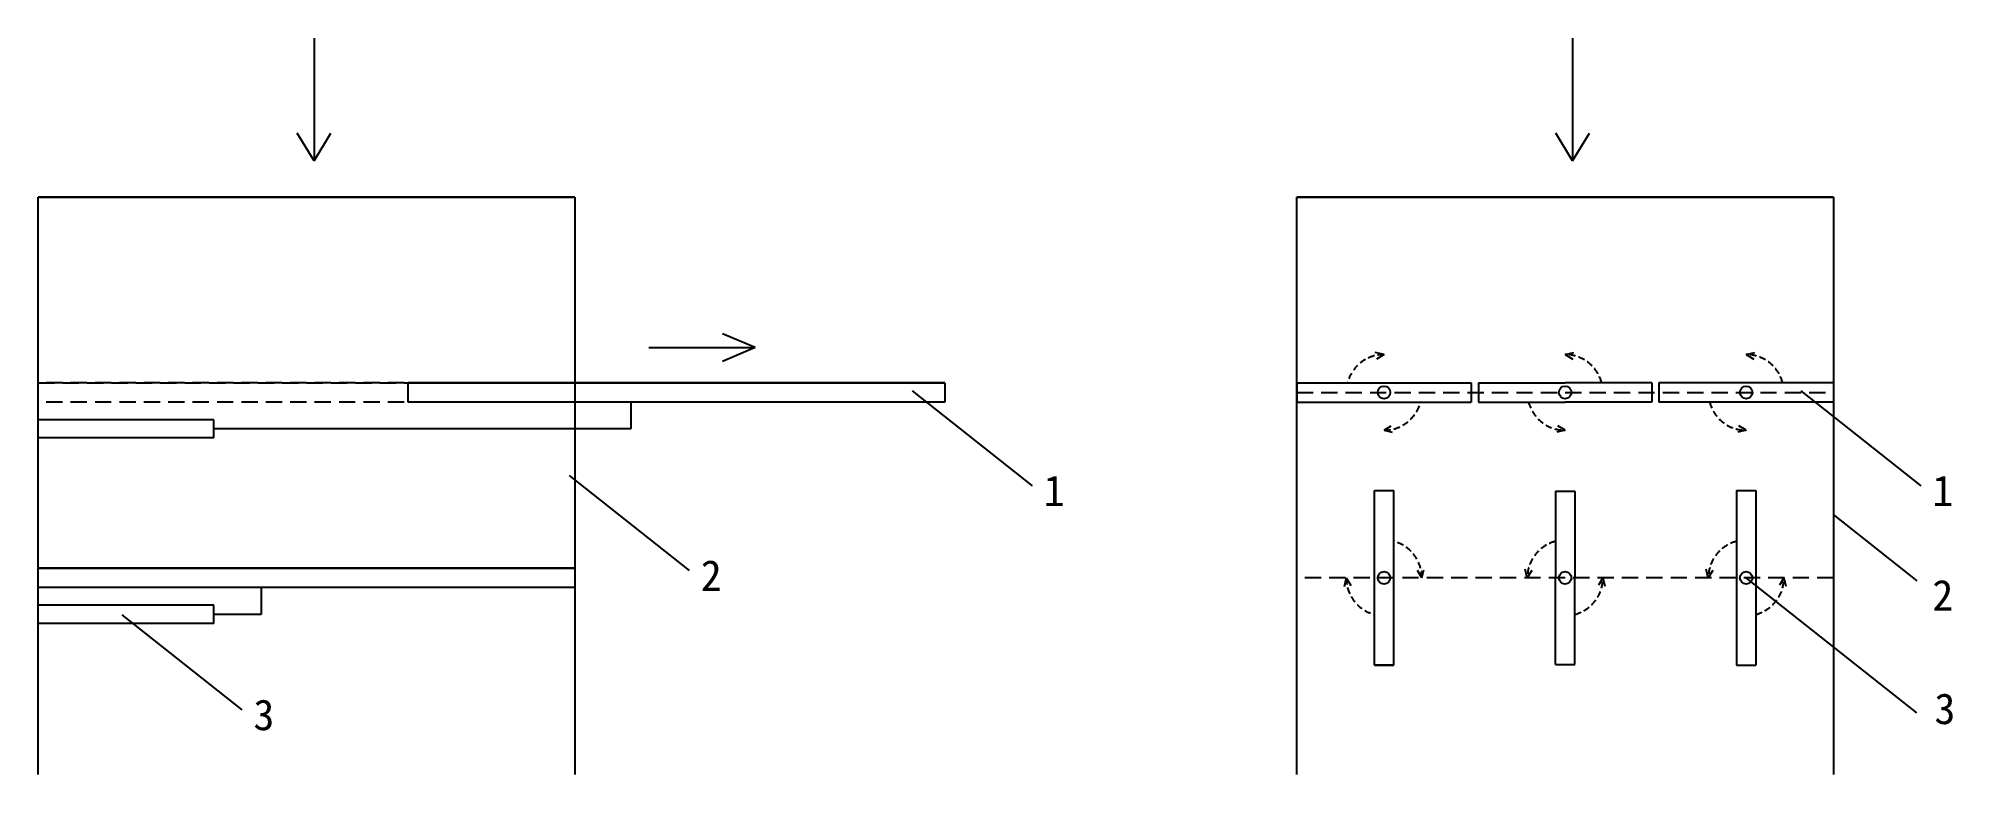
# Model space of a CAD drawing. Header units: millimetres. Extents: x 1978 to 5715, y 854 to 2290.
import ezdxf

# ---------------------------------------------------------------- set-up
doc = ezdxf.new("R2010")
doc.units = ezdxf.units.MM
doc.linetypes.add('HIDDEN', pattern=[9.525, 6.35, -3.175])
doc.styles.get("Standard").update_dxf_attribs({"font": 'arial.ttf'})

msp = doc.modelspace()

# ---------------------------------------------------------------- linework, layer by layer
for p, q in [((2516.2, 2289.7), (2516.2, 2050.8)), ((4972.8, 2289.7), (4972.8, 2050.8)), ((2516.2, 2050.8), (2483.4, 2104.8)), ((2516.2, 2050.8), (2548.9, 2104.8)), ((4972.8, 2050.8), (4940.1, 2104.8)), ((4972.8, 2050.8), (5005.6, 2104.8)), ((3025.2, 1979.7), (1977.8, 1979.7)), ((1977.8, 1979.7), (3025.2, 1979.7)), ((1977.8, 1618.1), (1977.8, 1979.7)), ((3025.2, 1979.7), (3025.2, 1618.1)), ((5481.9, 1979.7), (4434.5, 1979.7)), ((4434.5, 1979.7), (5481.9, 1979.7)), ((4434.5, 1618.1), (4434.5, 1979.7)), ((5481.9, 1979.7), (5481.9, 1618.1)), ((3169.4, 1686.6), (3377.1, 1686.6)), ((3377.1, 1686.6), (3313.4, 1713.7)), ((3377.1, 1686.6), (3313.4, 1659.4)), ((4604.8, 1672.9), (4587.6, 1677)), ((4604.8, 1672.9), (4590, 1663.8)), ((4958.2, 1672.9), (4975.4, 1677)), ((4958.2, 1672.9), (4973, 1663.8)), ((5311.6, 1672.9), (5328.8, 1677)), ((5311.6, 1672.9), (5326.3, 1663.8)), ((1977.8, 1256.4), (1977.8, 1618.1)), ((3747.2, 1618.1), (2699.8, 1618.1)), ((2699.8, 1618.1), (3747.2, 1618.1)), ((2699.8, 1580.3), (2699.8, 1618.1)), ((3025.2, 1618.1), (3025.2, 1256.4)), ((3747.2, 1618.1), (3747.2, 1580.3)), ((4434.5, 1256.4), (4434.5, 1618.1)), ((4434.5, 1580.3), (4434.5, 1618.1)), ((4434.5, 1618.1), (4434.5, 1580.3)), ((4434.5, 1618.1), (4775.1, 1618.1)), ((4775.1, 1618.1), (4775.1, 1580.3)), ((4789.2, 1618.1), (4958.2, 1618.1)), ((4789.2, 1618.1), (4789.2, 1580.3)), ((5127.2, 1618.1), (4958.2, 1618.1)), ((5127.2, 1618.1), (5127.2, 1580.3)), ((5481.9, 1618.1), (5141.2, 1618.1)), ((5141.2, 1618.1), (5141.2, 1580.3)), ((5481.9, 1618.1), (5481.9, 1256.4)), ((5481.9, 1618.1), (5481.9, 1580.3)), ((3747.2, 1580.3), (2699.8, 1580.3)), ((3134.8, 1580.3), (3134.8, 1528.1)), ((3918.8, 1417.1), (3684.2, 1602.6)), ((4434.5, 1580.3), (4775.1, 1580.3)), ((4789.2, 1580.3), (4958.2, 1580.3)), ((5127.2, 1580.3), (4958.2, 1580.3)), ((5481.9, 1580.3), (5141.2, 1580.3)), ((5653.5, 1417.1), (5418.9, 1602.6)), ((2320.4, 1545.7), (1977.8, 1545.7)), ((2320.4, 1510.4), (2320.4, 1545.7)), ((4604.8, 1525.4), (4618.9, 1533.9)), ((4958.2, 1525.4), (4944.1, 1533.9)), ((5311.6, 1525.4), (5297.4, 1533.9)), ((2320.4, 1510.4), (1977.8, 1510.4)), ((3134.8, 1528.1), (2320.4, 1528.1)), ((4604.8, 1525.4), (4620.7, 1521.7)), ((4958.2, 1525.4), (4942.3, 1521.7)), ((5311.6, 1525.4), (5295.7, 1521.7)), ((3249.3, 1251.8), (3014.7, 1437.2)), ((4585.9, 1067.2), (4585.9, 1407.8)), ((4585.9, 1407.8), (4623.7, 1407.8)), ((4623.7, 1067.2), (4623.7, 1407.8)), ((4939.3, 1406.5), (4939.3, 1237.5)), ((4939.3, 1406.5), (4977.1, 1406.5)), ((4977.1, 1406.5), (4977.1, 1237.5)), ((5292.7, 1407.8), (5330.5, 1407.8)), ((5292.7, 1407.8), (5292.7, 1067.2)), ((5330.5, 1407.8), (5330.5, 1067.2)), ((5645.6, 1231.7), (5481.9, 1361.1)), ((3025.2, 1256.4), (1977.8, 1256.4)), ((1977.8, 1256.4), (3025.2, 1256.4)), ((1977.8, 853.8), (1977.8, 1256.4)), ((3025.2, 1256.4), (3025.2, 853.8)), ((4434.5, 853.8), (4434.5, 1256.4)), ((4531, 1237.5), (4527, 1220.2)), ((4531, 1237.5), (4540.2, 1222.7)), ((4678.6, 1237.5), (4670.1, 1251.6)), ((4678.6, 1237.5), (4682.3, 1253.4)), ((4884.4, 1237.5), (4880.4, 1254.7)), ((4884.4, 1237.5), (4893.6, 1252.3)), ((4939.3, 1068.5), (4939.3, 1237.5)), ((4977.1, 1068.5), (4977.1, 1237.5)), ((5032, 1237.5), (5023.5, 1223.4)), ((5032, 1237.5), (5035.7, 1221.6)), ((5237.8, 1237.5), (5233.7, 1254.7)), ((5237.8, 1237.5), (5247, 1252.3)), ((5644.8, 974.1), (5311.6, 1237.5)), ((5385.3, 1237.5), (5376.9, 1223.4)), ((5385.3, 1237.5), (5389.1, 1221.6)), ((5481.9, 1256.4), (5481.9, 853.8)), ((3025.2, 1218.6), (1977.8, 1218.6)), ((2412.8, 1218.6), (2412.8, 1166.4)), ((2320.4, 1184.1), (1977.8, 1184.1)), ((2376.1, 980.2), (2141.5, 1165.6)), ((2320.4, 1148.7), (2320.4, 1184.1)), ((2412.8, 1166.4), (2320.4, 1166.4)), ((2320.4, 1148.7), (1977.8, 1148.7)), ((4623.7, 1067.2), (4585.9, 1067.2)), ((4585.9, 1067.2), (4623.7, 1067.2)), ((4939.3, 1068.5), (4977.1, 1068.5)), ((5292.7, 1067.2), (5330.5, 1067.2))]:
    msp.add_line(p, q)
at = {"linetype": 'HIDDEN', "ltscale": 5}
for p, q in [((3025.2, 1618.1), (1977.8, 1618.1)), ((1977.8, 1618.1), (3025.2, 1618.1)), ((3025.2, 1580.3), (1977.8, 1580.3)), ((4434.5, 1599.2), (5481.9, 1599.2)), ((5481.9, 1237.5), (4434.5, 1237.5))]:
    msp.add_line(p, q, dxfattribs=at)
for centre in [(4604.8, 1599.2), (4958.2, 1599.2), (5311.6, 1599.2), (4604.8, 1237.5), (4958.2, 1237.5), (5311.6, 1237.5)]:
    msp.add_circle(centre, 12.2)
at = {"linetype": 'HIDDEN', "ltscale": 2}
for centre, start, end in [((4604.8, 1599.2), 90, 165.1557), ((4958.2, 1599.2), 14.8443, 90), ((5311.6, 1599.2), 14.8443, 90), ((4604.8, 1599.2), 270, 345.1557), ((4958.2, 1599.2), 194.8443, 270), ((5311.6, 1599.2), 194.8443, 270), ((4604.8, 1237.5), 0, 75.1557), ((4958.2, 1237.5), 104.8443, 180), ((5311.6, 1237.5), 104.8443, 180), ((4604.8, 1237.5), 180, 255.1557), ((4958.2, 1237.5), 284.8443, 0), ((5311.6, 1237.5), 284.8443, 0)]:
    msp.add_arc(centre, 73.8, start, end, dxfattribs=at)

# ---------------------------------------------------------------- texts
at = {"char_height": 60, "attachment_point": 1}
for s, insert in [('{\\fSimSun|b0|i0|c134|p2;1}', (3940.5, 1437.5)), ('{\\fSimSun|b0|i0|c134|p2;1}', (5675.2, 1437.5)), ('{\\fSimSun|b0|i0|c134|p2;2}', (3271, 1272.1)), ('{\\fSimSun|b0|i0|c134|p2;2}', (5675.1, 1233.7)), ('{\\fSimSun|b0|i0|c134|p2;3}', (5679.2, 1012.4)), ('{\\fSimSun|b0|i0|c134|p2;3}', (2397.8, 1000.5))]:
    msp.add_mtext_dynamic_manual_height_columns(s, width=555.57, gutter_width=12.5, heights=[0], dxfattribs=dict(at, insert=insert))

doc.saveas('drawing.dxf')
